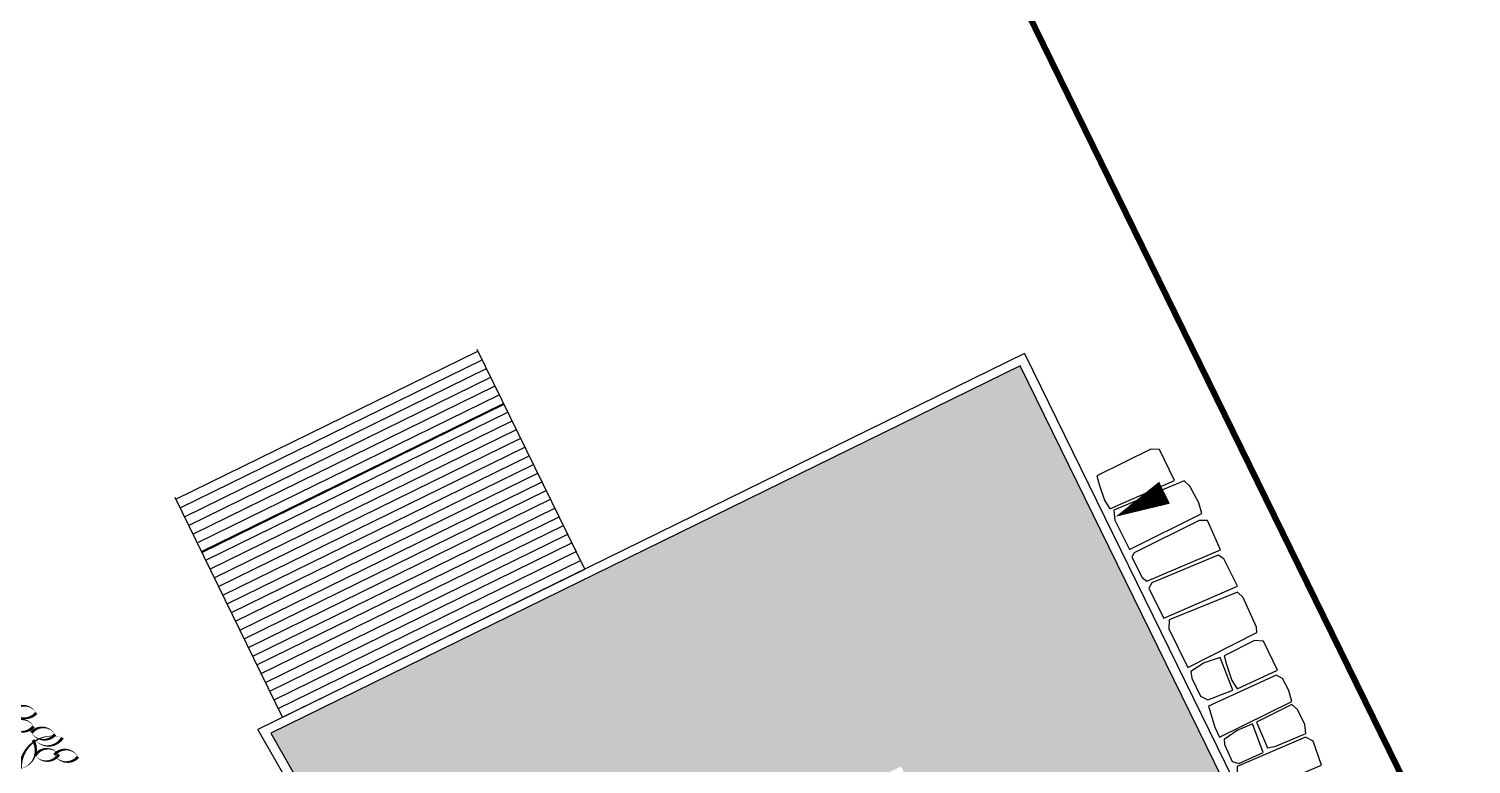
# Model space of a CAD drawing. Header units: millimetres. Extents: x 1754 to 2064, y 960 to 1845.
# Drawn here: x 1897.27 to 1920.86, y 1083.79 to 1095.81 of the extents above; entities that cross this region are included whole.
import ezdxf

# ---------------------------------------------------------------- set-up
doc = ezdxf.new("R2010")
doc.units = ezdxf.units.MM
for name, color, linetype in [('A_katastralni mapa', 7, 'Continuous'), ('dveře', 3, 'Continuous'), ('pohled', 4, 'Continuous'), ('SRAFA', 251, 'Continuous'), ('srafa fasada', 253, 'Continuous'), ('SRAFY-TERÉN', 252, 'Continuous'), ('zariz.predmety', 203, 'Continuous'), ('ZDIVO', 1, 'Continuous')]:
    doc.layers.add(name, color=color, linetype=linetype)
picture_1 = doc.add_image_def('image1.jpg', size_in_pixel=(880, 658))

msp = doc.modelspace()

# ---------------------------------------------------------------- hatches: boundary and pattern name
at = {"layer": 'SRAFA'}
h = msp.add_hatch(dxfattribs=at)
h.set_pattern_fill('LINE', color=256, scale=0.05, style=0)
h.set_pattern_definition([(26.115, (1910.40146, 1088.95669), (-0.0698776, 0.1425436), [])])
h.paths.add_polyline_path([(1904.6, 1090.568), (1899.659, 1088.145), (1901.419, 1084.553), (1906.361, 1086.976)])
at = {"layer": 'srafa fasada', "linetype": 'Continuous', "lineweight": 0}
h = msp.add_hatch(color=253, dxfattribs=at)
h.dxf.hatch_style = 1
h.paths.add_polyline_path([(1901.224, 1084.291), (1913.483, 1090.3), (1917.093, 1082.938), (1912.932, 1080.898), (1911.535, 1083.749), (1908.706, 1082.362), (1910.104, 1079.511), (1905.319, 1077.166)])

# ---------------------------------------------------------------- linework, layer by layer
at = {"layer": 'A_katastralni mapa'}
msp.add_line((1906.264, 1111.047), (1925.221, 1072.378), dxfattribs=at)
at = {"layer": 'dveře'}
for p, q in [((1913.483, 1090.3), (1901.224, 1084.291)), ((1917.093, 1082.938), (1913.483, 1090.3)), ((1901.224, 1084.291), (1905.319, 1077.166))]:
    msp.add_line(p, q, dxfattribs=at)
at = {"layer": 'pohled', "const_width": 0.1}
msp.add_lwpolyline([(1906.264, 1111.047), (1898.803, 1108.181), (1877.62, 1098.406), (1881.665, 1096.061), (1886.929, 1093.215), (1897.252, 1083.051), (1908.184, 1064.026), (1925.221, 1072.378)], close=True, dxfattribs=at)
at = {"layer": 'SRAFA'}
for p, q in [((1906.361, 1086.976), (1904.6, 1090.568)), ((1900.099, 1087.247), (1905.04, 1089.67)), ((1901.419, 1084.553), (1899.659, 1088.145))]:
    msp.add_line(p, q, dxfattribs=at)
at = {"layer": 'SRAFY-TERÉN'}
for points in [[(1916.007, 1088.422), (1915.762, 1088.93), (1915.617, 1088.938), (1914.737, 1088.503), (1914.775, 1088.359), (1914.86, 1088.1), (1914.948, 1087.961), (1916.007, 1088.422)], [(1915.014, 1087.94), (1915.03, 1087.778), (1915.272, 1087.297), (1916.451, 1087.882), (1916.403, 1088.057), (1916.256, 1088.331), (1916.165, 1088.421), (1915.014, 1087.94)], [(1916.76, 1087.292), (1916.548, 1087.769), (1916.408, 1087.772), (1915.344, 1087.241), (1915.308, 1087.169), (1915.476, 1086.837), (1915.556, 1086.777), (1916.76, 1087.292)], [(1917.036, 1086.698), (1916.812, 1087.146), (1916.721, 1087.205), (1915.635, 1086.753), (1915.584, 1086.661), (1915.779, 1086.276), (1915.832, 1086.172), (1917.036, 1086.698)], [(1915.921, 1086.147), (1915.911, 1086.001), (1916.226, 1085.368), (1917.354, 1085.937), (1917.347, 1086.024), (1917.13, 1086.51), (1917.038, 1086.601), (1915.921, 1086.147)], [(1917.692, 1085.321), (1917.462, 1085.798), (1917.317, 1085.806), (1916.819, 1085.558), (1916.856, 1085.414), (1916.942, 1085.155), (1917.03, 1085.016), (1917.692, 1085.321)], [(1916.96, 1084.995), (1916.755, 1085.528), (1916.492, 1085.445), (1916.276, 1085.299), (1916.291, 1085.193), (1916.431, 1084.896), (1916.553, 1084.84), (1916.96, 1084.995)], [(1916.562, 1084.734), (1916.665, 1084.391), (1916.745, 1084.228), (1917.923, 1084.813), (1917.876, 1084.988), (1917.771, 1085.185), (1917.667, 1085.243), (1916.562, 1084.734)], [(1917.349, 1084.47), (1917.525, 1084.052), (1917.662, 1084.078), (1918.152, 1084.289), (1918.136, 1084.433), (1918.018, 1084.678), (1917.928, 1084.762), (1917.349, 1084.47)], [(1917.455, 1083.979), (1917.282, 1084.448), (1917.032, 1084.337), (1916.817, 1084.19), (1916.822, 1084.105), (1916.951, 1083.83), (1917.06, 1083.798), (1917.455, 1083.979)], [(1918.412, 1083.77), (1918.274, 1084.161), (1918.15, 1084.227), (1917.029, 1083.747), (1917.035, 1083.558), (1917.165, 1083.327), (1917.283, 1083.294), (1918.412, 1083.77)]]:
    msp.add_lwpolyline(points, dxfattribs=at)
at = {"layer": 'zariz.predmety', "color": 253, "linetype": 'Continuous', "ltscale": 0.001}
for points in [[(1897.39, 1084.624, 0, 0, 0.520567), (1897.39, 1084.624, 0, 0.05, 0.520567), (1897.002, 1084.655, 0, 0.05, 0.520567), (1897.39, 1084.624, 0.05, 0.05, 0)], [(1897.346, 1084.403, 0, 0, 0.520567), (1897.346, 1084.403, 0, 0.05, 0.520567), (1896.958, 1084.433, 0, 0.05, 0.520567), (1897.346, 1084.403, 0.05, 0.05, 0)], [(1897.132, 1083.713, 0, 0, 0.520567), (1897.132, 1083.713, 0, 0.05, 0.520567), (1897.337, 1084.181, 0, 0.05, 0.520567), (1897.369, 1084.184, 0, 0.05, 0.520567), (1897.817, 1084.219, 0, 0.05, 0.520567), (1897.132, 1083.713, 0.05, 0.05, 0)], [(1897.311, 1084.301, 0, 0, 0.520567), (1897.311, 1084.301, 0, 0.05, 0.520567), (1897.698, 1084.271, 0, 0.05, 0.520567), (1897.311, 1084.301, 0.05, 0.05, 0)], [(1897.76, 1083.946, 0, 0, 0.520567), (1897.76, 1083.946, 0, 0.05, 0.520567), (1897.372, 1083.928, 0, 0.05, 0.520567), (1897.76, 1083.946, 0.05, 0.05, 0)], [(1898.073, 1083.907, 0, 0, 0.520567), (1898.073, 1083.907, 0, 0.05, 0.520567), (1897.685, 1083.938, 0, 0.05, 0.520567), (1898.073, 1083.907, 0.05, 0.05, 0)]]:
    msp.add_lwpolyline(points, format="xyseb", close=True, dxfattribs=at)
at = {"layer": 'ZDIVO'}
for p, q in [((1913.552, 1090.501), (1901.014, 1084.355)), ((1913.552, 1090.501), (1920.372, 1076.588)), ((1903.975, 1079.203), (1901.014, 1084.355))]:
    msp.add_line(p, q, dxfattribs=at)
at = {"layer": 'ZDIVO', "linetype": 'Continuous', "lineweight": 0, "flags": 128}
msp.add_lwpolyline([(1915.042, 1087.832, 0, 0.4, 0), (1915.843, 1088.225, 0, 0, 0)], format="xyseb", dxfattribs=at)

# ---------------------------------------------------------------- pictures from other files: only their frames are drawn
at = {"layer": 'A_katastralni mapa'}
image = msp.add_image(picture_1, insert=(1753.89, 959.669), size_in_units=(310.444, 232.128), dxfattribs=at)
image.dxf.flags = 7

doc.saveas('drawing.dxf')
